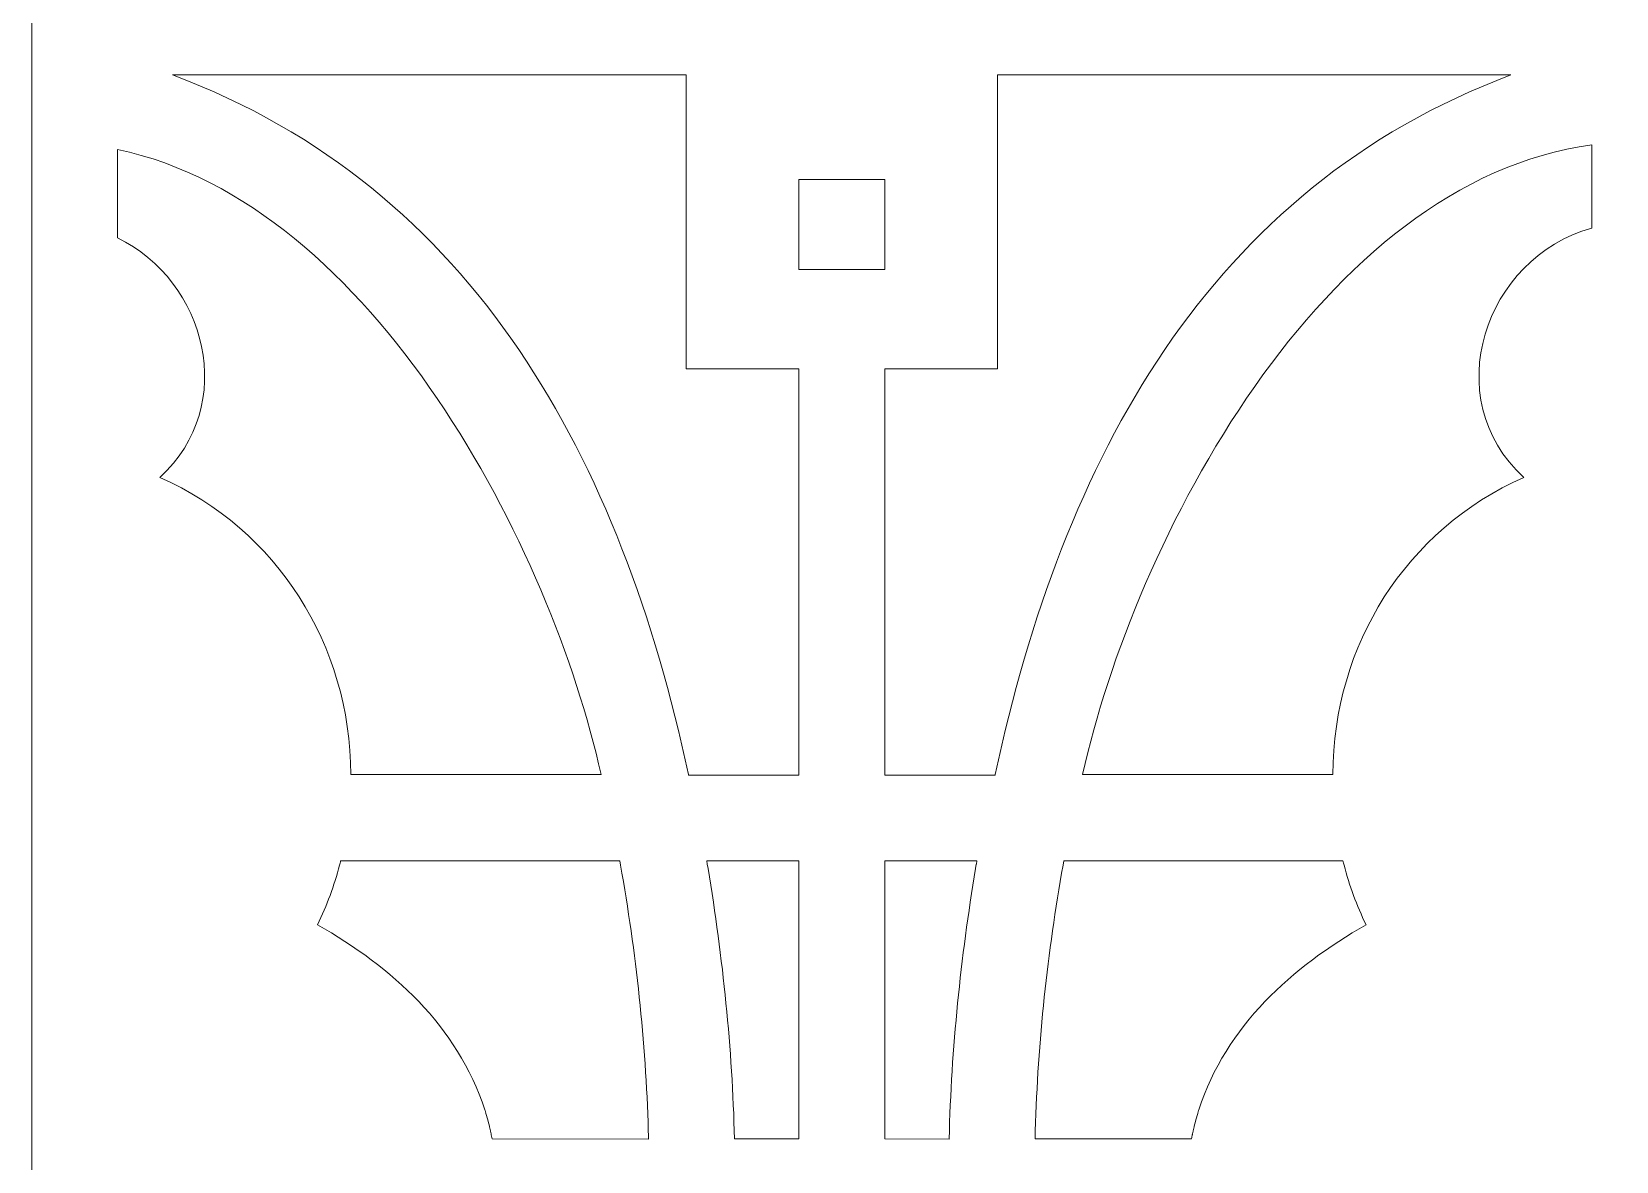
# Model space of a CAD drawing. Header units: centimetres. Extents: x -10 to 9.9, y -5 to 13.4.
# Drawn here: x 0.175 to 3.399, y -2.76 to -0.461 of the extents above; entities that cross this region are included whole.
import ezdxf

# ---------------------------------------------------------------- set-up
doc = ezdxf.new("R2010")
doc.units = ezdxf.units.CM
doc.header["$MEASUREMENT"] = 0
doc.layers.add('layer 1', color=7, linetype='Continuous')

msp = doc.modelspace()

# ---------------------------------------------------------------- linework, layer by layer
at = {"layer": 'layer 1', "color": 242, "lineweight": 9}
for points, knots in [([(0.17453, 13.44236), (0.17453, 13.44236), (0.34885, 13.44236), (0.34885, 13.44236), (0.34885, 13.44236), (0.34885, 13.44236), (9.75098, 13.44236), (9.75098, 13.44236), (9.75098, 13.44236), (9.75098, 13.44236), (9.9253, 13.44236), (9.9253, 13.44236), (9.9253, 13.44236), (9.9253, 13.44236), (9.9253, 13.26803), (9.9253, 13.26803), (9.9253, 13.26803), (9.9253, 13.26803), (9.9253, -4.82596), (9.9253, -4.82596), (9.9253, -4.82596), (9.9253, -4.82596), (9.9253, -5.00029), (9.9253, -5.00029), (9.9253, -5.00029), (9.9253, -5.00029), (9.75098, -5.00029), (9.75098, -5.00029), (9.75098, -5.00029), (9.75098, -5.00029), (0.34885, -5.00029), (0.34885, -5.00029), (0.34885, -5.00029), (0.34885, -5.00029), (0.17453, -5.00029), (0.17453, -5.00029), (0.17453, -5.00029), (0.17453, -5.00029), (0.17453, -4.82596), (0.17453, -4.82596), (0.17453, -4.82596), (0.17453, -4.82596), (0.17453, 13.26803), (0.17453, 13.26803), (0.17453, 13.26803), (0.17453, 13.26803), (0.17453, 13.44236), (0.17453, 13.44236)], [0, 0, 0, 0, 0.0769231, 0.0769231, 0.0769231, 0.0769231, 0.1538462, 0.1538462, 0.1538462, 0.1538462, 0.2307692, 0.2307692, 0.2307692, 0.2307692, 0.3076923, 0.3076923, 0.3076923, 0.3076923, 0.3846154, 0.3846154, 0.3846154, 0.3846154, 0.4615385, 0.4615385, 0.4615385, 0.4615385, 0.5384615, 0.5384615, 0.5384615, 0.5384615, 0.6153846, 0.6153846, 0.6153846, 0.6153846, 0.6923077, 0.6923077, 0.6923077, 0.6923077, 0.7692308, 0.7692308, 0.7692308, 0.7692308, 0.8461538, 0.8461538, 0.8461538, 0.8461538, 1, 1, 1, 1]), ([(0.46128, -0.54903), (0.46128, -0.54903), (1.50615, -0.54903), (1.50615, -0.54903), (1.50615, -0.54903), (1.50615, -0.54903), (1.50615, -1.14529), (1.50615, -1.14529), (1.50615, -1.14529), (1.50615, -1.14529), (1.50618, -1.14529), (1.50618, -1.14529), (1.50618, -1.14529), (1.50618, -1.14529), (1.50618, -1.14689), (1.50618, -1.14689), (1.50618, -1.14689), (1.50618, -1.14689), (1.51542, -1.14689), (1.51542, -1.14689), (1.51542, -1.14689), (1.51542, -1.14689), (1.51591, -1.14689), (1.51591, -1.14689), (1.51591, -1.14689), (1.51591, -1.14689), (1.52513, -1.14688), (1.52513, -1.14688), (1.52513, -1.14688), (1.52513, -1.14688), (1.52563, -1.14688), (1.52563, -1.14688), (1.52563, -1.14688), (1.52563, -1.14688), (1.53485, -1.14689), (1.53485, -1.14689), (1.53485, -1.14689), (1.53485, -1.14689), (1.53538, -1.14689), (1.53538, -1.14689), (1.53538, -1.14689), (1.53538, -1.14689), (1.54461, -1.14689), (1.54461, -1.14689), (1.54461, -1.14689), (1.54461, -1.14689), (1.54515, -1.14689), (1.54515, -1.14689), (1.54515, -1.14689), (1.54515, -1.14689), (1.55434, -1.14689), (1.55434, -1.14689), (1.55434, -1.14689), (1.55434, -1.14689), (1.55487, -1.14689), (1.55487, -1.14689), (1.55487, -1.14689), (1.55487, -1.14689), (1.5641, -1.14689), (1.5641, -1.14689), (1.5641, -1.14689), (1.5641, -1.14689), (1.56465, -1.14689), (1.56465, -1.14689), (1.56465, -1.14689), (1.56465, -1.14689), (1.57387, -1.14689), (1.57387, -1.14689), (1.57387, -1.14689), (1.57387, -1.14689), (1.57438, -1.14689), (1.57438, -1.14689), (1.57438, -1.14689), (1.57438, -1.14689), (1.5836, -1.14689), (1.5836, -1.14689), (1.5836, -1.14689), (1.5836, -1.14689), (1.58417, -1.14689), (1.58417, -1.14689), (1.58417, -1.14689), (1.58417, -1.14689), (1.59338, -1.14689), (1.59338, -1.14689), (1.59338, -1.14689), (1.59338, -1.14689), (1.59389, -1.14689), (1.59389, -1.14689), (1.59389, -1.14689), (1.59389, -1.14689), (1.60308, -1.14689), (1.60308, -1.14689), (1.60308, -1.14689), (1.60308, -1.14689), (1.60365, -1.14689), (1.60365, -1.14689), (1.60365, -1.14689), (1.60365, -1.14689), (1.61286, -1.14689), (1.61286, -1.14689), (1.61286, -1.14689), (1.61286, -1.14689), (1.61336, -1.14689), (1.61336, -1.14689), (1.61336, -1.14689), (1.61336, -1.14689), (1.6226, -1.14689), (1.6226, -1.14689), (1.6226, -1.14689), (1.6226, -1.14689), (1.62317, -1.14689), (1.62317, -1.14689), (1.62317, -1.14689), (1.62317, -1.14689), (1.6324, -1.14689), (1.6324, -1.14689), (1.6324, -1.14689), (1.6324, -1.14689), (1.63288, -1.14689), (1.63288, -1.14689), (1.63288, -1.14689), (1.63288, -1.14689), (1.64211, -1.14689), (1.64211, -1.14689), (1.64211, -1.14689), (1.64211, -1.14689), (1.64266, -1.14683), (1.64266, -1.14683), (1.64266, -1.14683), (1.64266, -1.14683), (1.65188, -1.14689), (1.65188, -1.14689), (1.65188, -1.14689), (1.65188, -1.14689), (1.65238, -1.14689), (1.65238, -1.14689), (1.65238, -1.14689), (1.65238, -1.14689), (1.66161, -1.14689), (1.66161, -1.14689), (1.66161, -1.14689), (1.66161, -1.14689), (1.66216, -1.14689), (1.66216, -1.14689), (1.66216, -1.14689), (1.66216, -1.14689), (1.67139, -1.14689), (1.67139, -1.14689), (1.67139, -1.14689), (1.67139, -1.14689), (1.67189, -1.14694), (1.67189, -1.14694), (1.67189, -1.14694), (1.67189, -1.14694), (1.68111, -1.14689), (1.68111, -1.14689), (1.68111, -1.14689), (1.68111, -1.14689), (1.68161, -1.14689), (1.68161, -1.14689), (1.68161, -1.14689), (1.68161, -1.14689), (1.69083, -1.14689), (1.69083, -1.14689), (1.69083, -1.14689), (1.69083, -1.14689), (1.69135, -1.14689), (1.69135, -1.14689), (1.69135, -1.14689), (1.69135, -1.14689), (1.70057, -1.14689), (1.70057, -1.14689), (1.70057, -1.14689), (1.70057, -1.14689), (1.70113, -1.14689), (1.70113, -1.14689), (1.70113, -1.14689), (1.70113, -1.14689), (1.71035, -1.14689), (1.71035, -1.14689), (1.71035, -1.14689), (1.71035, -1.14689), (1.71083, -1.14689), (1.71083, -1.14689), (1.71083, -1.14689), (1.71083, -1.14689), (1.72007, -1.14689), (1.72007, -1.14689), (1.72007, -1.14689), (1.72007, -1.14689), (1.72061, -1.14689), (1.72061, -1.14689), (1.72061, -1.14689), (1.72061, -1.14689), (1.72989, -1.14689), (1.72989, -1.14689), (1.72989, -1.14689), (1.72989, -1.14689), (1.73037, -1.14688), (1.73037, -1.14688), (1.73037, -1.14688), (1.73037, -1.14688), (1.73537, -1.14689), (1.73537, -1.14689), (1.73537, -1.14689), (1.73537, -1.14689), (1.73537, -1.97408), (1.73537, -1.97408), (1.73537, -1.97408), (1.73537, -1.97408), (1.51115, -1.97408), (1.51115, -1.97408), (1.51115, -1.97408), (1.51115, -1.97408), (1.51114, -1.97408), (1.51114, -1.97408), (1.51114, -1.97408), (1.51114, -1.97408), (1.51097, -1.97355), (1.51097, -1.97355), (1.51097, -1.97355), (1.51097, -1.97355), (1.51097, -1.97356), (1.51097, -1.97356), (1.51097, -1.97356), (1.51097, -1.97356), (1.51089, -1.97303), (1.51089, -1.97303), (1.51089, -1.97303), (1.51089, -1.97303), (1.51088, -1.97303), (1.51088, -1.97303), (1.51088, -1.97303), (1.51088, -1.97303), (1.51073, -1.97251), (1.51073, -1.97251), (1.51073, -1.97251), (1.37356, -1.33423), (1.07749, -0.78002), (0.46128, -0.54903)], [0, 0, 0, 0, 0.0163934, 0.0163934, 0.0163934, 0.0163934, 0.0327869, 0.0327869, 0.0327869, 0.0327869, 0.0491803, 0.0491803, 0.0491803, 0.0491803, 0.0655738, 0.0655738, 0.0655738, 0.0655738, 0.0819672, 0.0819672, 0.0819672, 0.0819672, 0.0983607, 0.0983607, 0.0983607, 0.0983607, 0.1147541, 0.1147541, 0.1147541, 0.1147541, 0.1311475, 0.1311475, 0.1311475, 0.1311475, 0.147541, 0.147541, 0.147541, 0.147541, 0.1639344, 0.1639344, 0.1639344, 0.1639344, 0.1803279, 0.1803279, 0.1803279, 0.1803279, 0.1967213, 0.1967213, 0.1967213, 0.1967213, 0.2131148, 0.2131148, 0.2131148, 0.2131148, 0.2295082, 0.2295082, 0.2295082, 0.2295082, 0.2459016, 0.2459016, 0.2459016, 0.2459016, 0.2622951, 0.2622951, 0.2622951, 0.2622951, 0.2786885, 0.2786885, 0.2786885, 0.2786885, 0.295082, 0.295082, 0.295082, 0.295082, 0.3114754, 0.3114754, 0.3114754, 0.3114754, 0.3278689, 0.3278689, 0.3278689, 0.3278689, 0.3442623, 0.3442623, 0.3442623, 0.3442623, 0.3606557, 0.3606557, 0.3606557, 0.3606557, 0.3770492, 0.3770492, 0.3770492, 0.3770492, 0.3934426, 0.3934426, 0.3934426, 0.3934426, 0.4098361, 0.4098361, 0.4098361, 0.4098361, 0.4262295, 0.4262295, 0.4262295, 0.4262295, 0.442623, 0.442623, 0.442623, 0.442623, 0.4590164, 0.4590164, 0.4590164, 0.4590164, 0.4754098, 0.4754098, 0.4754098, 0.4754098, 0.4918033, 0.4918033, 0.4918033, 0.4918033, 0.5081967, 0.5081967, 0.5081967, 0.5081967, 0.5245902, 0.5245902, 0.5245902, 0.5245902, 0.5409836, 0.5409836, 0.5409836, 0.5409836, 0.557377, 0.557377, 0.557377, 0.557377, 0.5737705, 0.5737705, 0.5737705, 0.5737705, 0.5901639, 0.5901639, 0.5901639, 0.5901639, 0.6065574, 0.6065574, 0.6065574, 0.6065574, 0.6229508, 0.6229508, 0.6229508, 0.6229508, 0.6393443, 0.6393443, 0.6393443, 0.6393443, 0.6557377, 0.6557377, 0.6557377, 0.6557377, 0.6721311, 0.6721311, 0.6721311, 0.6721311, 0.6885246, 0.6885246, 0.6885246, 0.6885246, 0.704918, 0.704918, 0.704918, 0.704918, 0.7213115, 0.7213115, 0.7213115, 0.7213115, 0.7377049, 0.7377049, 0.7377049, 0.7377049, 0.7540984, 0.7540984, 0.7540984, 0.7540984, 0.7704918, 0.7704918, 0.7704918, 0.7704918, 0.7868852, 0.7868852, 0.7868852, 0.7868852, 0.8032787, 0.8032787, 0.8032787, 0.8032787, 0.8196721, 0.8196721, 0.8196721, 0.8196721, 0.8360656, 0.8360656, 0.8360656, 0.8360656, 0.852459, 0.852459, 0.852459, 0.852459, 0.8688525, 0.8688525, 0.8688525, 0.8688525, 0.8852459, 0.8852459, 0.8852459, 0.8852459, 0.9016393, 0.9016393, 0.9016393, 0.9016393, 0.9180328, 0.9180328, 0.9180328, 0.9180328, 0.9344262, 0.9344262, 0.9344262, 0.9344262, 0.9508197, 0.9508197, 0.9508197, 0.9508197, 0.9672131, 0.9672131, 0.9672131, 0.9672131, 1, 1, 1, 1]), ([(1.91019, -1.14689), (1.91019, -1.14689), (1.91509, -1.14689), (1.91509, -1.14689), (1.91509, -1.14689), (1.91509, -1.14689), (1.91566, -1.14689), (1.91566, -1.14689), (1.91566, -1.14689), (1.91566, -1.14689), (1.92487, -1.14693), (1.92487, -1.14693), (1.92487, -1.14693), (1.92487, -1.14693), (1.92539, -1.14693), (1.92539, -1.14693), (1.92539, -1.14693), (1.92539, -1.14693), (1.93459, -1.14689), (1.93459, -1.14689), (1.93459, -1.14689), (1.93459, -1.14689), (1.93516, -1.14689), (1.93516, -1.14689), (1.93516, -1.14689), (1.93516, -1.14689), (1.94439, -1.14689), (1.94439, -1.14689), (1.94439, -1.14689), (1.94439, -1.14689), (1.94489, -1.14689), (1.94489, -1.14689), (1.94489, -1.14689), (1.94489, -1.14689), (1.95411, -1.14689), (1.95411, -1.14689), (1.95411, -1.14689), (1.95411, -1.14689), (1.95467, -1.14689), (1.95467, -1.14689), (1.95467, -1.14689), (1.95467, -1.14689), (1.96389, -1.14689), (1.96389, -1.14689), (1.96389, -1.14689), (1.96389, -1.14689), (1.96439, -1.14689), (1.96439, -1.14689), (1.96439, -1.14689), (1.96439, -1.14689), (1.97362, -1.14689), (1.97362, -1.14689), (1.97362, -1.14689), (1.97362, -1.14689), (1.97417, -1.14689), (1.97417, -1.14689), (1.97417, -1.14689), (1.97417, -1.14689), (1.98339, -1.14689), (1.98339, -1.14689), (1.98339, -1.14689), (1.98339, -1.14689), (1.98389, -1.14689), (1.98389, -1.14689), (1.98389, -1.14689), (1.98389, -1.14689), (1.99312, -1.14689), (1.99312, -1.14689), (1.99312, -1.14689), (1.99312, -1.14689), (1.99362, -1.14693), (1.99362, -1.14693), (1.99362, -1.14693), (1.99362, -1.14693), (2.00285, -1.14689), (2.00285, -1.14689), (2.00285, -1.14689), (2.00285, -1.14689), (2.00336, -1.14689), (2.00336, -1.14689), (2.00336, -1.14689), (2.00336, -1.14689), (2.01258, -1.14689), (2.01258, -1.14689), (2.01258, -1.14689), (2.01258, -1.14689), (2.01314, -1.14689), (2.01314, -1.14689), (2.01314, -1.14689), (2.01314, -1.14689), (2.02236, -1.14689), (2.02236, -1.14689), (2.02236, -1.14689), (2.02236, -1.14689), (2.02287, -1.14689), (2.02287, -1.14689), (2.02287, -1.14689), (2.02287, -1.14689), (2.03208, -1.14689), (2.03208, -1.14689), (2.03208, -1.14689), (2.03208, -1.14689), (2.03264, -1.14689), (2.03264, -1.14689), (2.03264, -1.14689), (2.03264, -1.14689), (2.04188, -1.14689), (2.04188, -1.14689), (2.04188, -1.14689), (2.04188, -1.14689), (2.04238, -1.14689), (2.04238, -1.14689), (2.04238, -1.14689), (2.04238, -1.14689), (2.0516, -1.14689), (2.0516, -1.14689), (2.0516, -1.14689), (2.0516, -1.14689), (2.05215, -1.14689), (2.05215, -1.14689), (2.05215, -1.14689), (2.05215, -1.14689), (2.06138, -1.14685), (2.06138, -1.14685), (2.06138, -1.14685), (2.06138, -1.14685), (2.06188, -1.14689), (2.06188, -1.14689), (2.06188, -1.14689), (2.06188, -1.14689), (2.0711, -1.14689), (2.0711, -1.14689), (2.0711, -1.14689), (2.0711, -1.14689), (2.07166, -1.14689), (2.07166, -1.14689), (2.07166, -1.14689), (2.07166, -1.14689), (2.08086, -1.14689), (2.08086, -1.14689), (2.08086, -1.14689), (2.08086, -1.14689), (2.08138, -1.14689), (2.08138, -1.14689), (2.08138, -1.14689), (2.08138, -1.14689), (2.09061, -1.14696), (2.09061, -1.14696), (2.09061, -1.14696), (2.09061, -1.14696), (2.09116, -1.14689), (2.09116, -1.14689), (2.09116, -1.14689), (2.09116, -1.14689), (2.10038, -1.14689), (2.10038, -1.14689), (2.10038, -1.14689), (2.10038, -1.14689), (2.10088, -1.14693), (2.10088, -1.14693), (2.10088, -1.14693), (2.10088, -1.14693), (2.11011, -1.14689), (2.11011, -1.14689), (2.11011, -1.14689), (2.11011, -1.14689), (2.11068, -1.14689), (2.11068, -1.14689), (2.11068, -1.14689), (2.11068, -1.14689), (2.11988, -1.14689), (2.11988, -1.14689), (2.11988, -1.14689), (2.11988, -1.14689), (2.1204, -1.14689), (2.1204, -1.14689), (2.1204, -1.14689), (2.1204, -1.14689), (2.12961, -1.14689), (2.12961, -1.14689), (2.12961, -1.14689), (2.12961, -1.14689), (2.13018, -1.14689), (2.13018, -1.14689), (2.13018, -1.14689), (2.13018, -1.14689), (2.1394, -1.14689), (2.1394, -1.14689), (2.1394, -1.14689), (2.1394, -1.14689), (2.1394, -1.14529), (2.1394, -1.14529), (2.1394, -1.14529), (2.1394, -1.14529), (2.1394, -0.54903), (2.1394, -0.54903), (2.1394, -0.54903), (2.1394, -0.54903), (3.18427, -0.54903), (3.18427, -0.54903), (3.18427, -0.54903), (2.56804, -0.78002), (2.272, -1.33423), (2.13481, -1.97251), (2.13481, -1.97251), (2.13481, -1.97251), (2.13468, -1.97303), (2.13468, -1.97303), (2.13468, -1.97303), (2.13468, -1.97303), (2.13467, -1.97303), (2.13467, -1.97303), (2.13467, -1.97303), (2.13467, -1.97303), (2.13456, -1.97355), (2.13456, -1.97355), (2.13456, -1.97355), (2.13456, -1.97355), (2.13455, -1.97355), (2.13455, -1.97355), (2.13455, -1.97355), (2.13455, -1.97355), (2.13442, -1.97408), (2.13442, -1.97408), (2.13442, -1.97408), (2.13442, -1.97408), (2.1344, -1.97408), (2.1344, -1.97408), (2.1344, -1.97408), (2.1344, -1.97408), (1.91019, -1.97408), (1.91019, -1.97408), (1.91019, -1.97408), (1.91019, -1.97408), (1.91019, -1.14689), (1.91019, -1.14689)], [0, 0, 0, 0, 0.0166667, 0.0166667, 0.0166667, 0.0166667, 0.0333333, 0.0333333, 0.0333333, 0.0333333, 0.05, 0.05, 0.05, 0.05, 0.0666667, 0.0666667, 0.0666667, 0.0666667, 0.0833333, 0.0833333, 0.0833333, 0.0833333, 0.1, 0.1, 0.1, 0.1, 0.1166667, 0.1166667, 0.1166667, 0.1166667, 0.1333333, 0.1333333, 0.1333333, 0.1333333, 0.15, 0.15, 0.15, 0.15, 0.1666667, 0.1666667, 0.1666667, 0.1666667, 0.1833333, 0.1833333, 0.1833333, 0.1833333, 0.2, 0.2, 0.2, 0.2, 0.2166667, 0.2166667, 0.2166667, 0.2166667, 0.2333333, 0.2333333, 0.2333333, 0.2333333, 0.25, 0.25, 0.25, 0.25, 0.2666667, 0.2666667, 0.2666667, 0.2666667, 0.2833333, 0.2833333, 0.2833333, 0.2833333, 0.3, 0.3, 0.3, 0.3, 0.3166667, 0.3166667, 0.3166667, 0.3166667, 0.3333333, 0.3333333, 0.3333333, 0.3333333, 0.35, 0.35, 0.35, 0.35, 0.3666667, 0.3666667, 0.3666667, 0.3666667, 0.3833333, 0.3833333, 0.3833333, 0.3833333, 0.4, 0.4, 0.4, 0.4, 0.4166667, 0.4166667, 0.4166667, 0.4166667, 0.4333333, 0.4333333, 0.4333333, 0.4333333, 0.45, 0.45, 0.45, 0.45, 0.4666667, 0.4666667, 0.4666667, 0.4666667, 0.4833333, 0.4833333, 0.4833333, 0.4833333, 0.5, 0.5, 0.5, 0.5, 0.5166667, 0.5166667, 0.5166667, 0.5166667, 0.5333333, 0.5333333, 0.5333333, 0.5333333, 0.55, 0.55, 0.55, 0.55, 0.5666667, 0.5666667, 0.5666667, 0.5666667, 0.5833333, 0.5833333, 0.5833333, 0.5833333, 0.6, 0.6, 0.6, 0.6, 0.6166667, 0.6166667, 0.6166667, 0.6166667, 0.6333333, 0.6333333, 0.6333333, 0.6333333, 0.65, 0.65, 0.65, 0.65, 0.6666667, 0.6666667, 0.6666667, 0.6666667, 0.6833333, 0.6833333, 0.6833333, 0.6833333, 0.7, 0.7, 0.7, 0.7, 0.7166667, 0.7166667, 0.7166667, 0.7166667, 0.7333333, 0.7333333, 0.7333333, 0.7333333, 0.75, 0.75, 0.75, 0.75, 0.7666667, 0.7666667, 0.7666667, 0.7666667, 0.7833333, 0.7833333, 0.7833333, 0.7833333, 0.8, 0.8, 0.8, 0.8, 0.8166667, 0.8166667, 0.8166667, 0.8166667, 0.8333333, 0.8333333, 0.8333333, 0.8333333, 0.85, 0.85, 0.85, 0.85, 0.8666667, 0.8666667, 0.8666667, 0.8666667, 0.8833333, 0.8833333, 0.8833333, 0.8833333, 0.9, 0.9, 0.9, 0.9, 0.9166667, 0.9166667, 0.9166667, 0.9166667, 0.9333333, 0.9333333, 0.9333333, 0.9333333, 0.95, 0.95, 0.95, 0.95, 0.9666667, 0.9666667, 0.9666667, 0.9666667, 1, 1, 1, 1]), ([(0.34885, -0.70062), (0.34885, -0.70062), (0.34885, -0.8804), (0.34885, -0.8804), (0.34885, -0.8804), (0.52975, -0.96808), (0.59602, -1.2209), (0.43539, -1.36805), (0.43539, -1.36805), (0.43539, -1.36805), (0.43542, -1.36806), (0.43542, -1.36806), (0.43542, -1.36806), (0.6754, -1.47458), (0.82217, -1.70854), (0.82392, -1.97251), (0.82392, -1.97251), (0.82392, -1.97251), (1.33287, -1.97251), (1.33287, -1.97251), (1.33287, -1.97251), (1.23215, -1.51659), (0.8725, -0.81192), (0.34885, -0.70062)], [0, 0, 0, 0, 0.1428571, 0.1428571, 0.1428571, 0.1428571, 0.2857143, 0.2857143, 0.2857143, 0.2857143, 0.4285714, 0.4285714, 0.4285714, 0.4285714, 0.5714286, 0.5714286, 0.5714286, 0.5714286, 0.7142857, 0.7142857, 0.7142857, 0.7142857, 1, 1, 1, 1]), ([(2.31269, -1.97251), (2.41671, -1.50158), (2.79702, -0.76527), (3.34893, -0.69159), (3.34893, -0.69159), (3.34893, -0.69159), (3.34891, -0.86073), (3.34891, -0.86073), (3.34891, -0.86073), (3.12975, -0.92109), (3.0349, -1.20751), (3.21015, -1.36804), (3.21015, -1.36804), (3.21015, -1.36804), (3.21011, -1.36806), (3.21011, -1.36806), (3.21011, -1.36806), (2.97017, -1.47458), (2.82338, -1.70858), (2.82162, -1.97251), (2.82162, -1.97251), (2.82162, -1.97251), (2.31269, -1.97251), (2.31269, -1.97251)], [0, 0, 0, 0, 0.1428571, 0.1428571, 0.1428571, 0.1428571, 0.2857143, 0.2857143, 0.2857143, 0.2857143, 0.4285714, 0.4285714, 0.4285714, 0.4285714, 0.5714286, 0.5714286, 0.5714286, 0.5714286, 0.7142857, 0.7142857, 0.7142857, 0.7142857, 1, 1, 1, 1]), ([(1.91007, -0.76201), (1.91007, -0.76201), (1.91007, -0.94471), (1.91007, -0.94471), (1.91007, -0.94471), (1.91007, -0.94471), (1.73547, -0.94471), (1.73547, -0.94471), (1.73547, -0.94471), (1.73547, -0.94471), (1.73547, -0.76202), (1.73547, -0.76202), (1.73547, -0.76202), (1.73547, -0.76202), (1.91007, -0.76201), (1.91007, -0.76201)], [0, 0, 0, 0, 0.2, 0.2, 0.2, 0.2, 0.4, 0.4, 0.4, 0.4, 0.6, 0.6, 0.6, 0.6, 1, 1, 1, 1]), ([(0.75623, -2.27818), (0.90687, -2.3646), (1.04105, -2.48378), (1.09626, -2.65456), (1.09626, -2.65456), (1.09626, -2.65456), (1.09627, -2.65456), (1.09627, -2.65456), (1.09627, -2.65456), (1.09627, -2.65456), (1.0969, -2.65651), (1.0969, -2.65651), (1.0969, -2.65651), (1.0969, -2.65651), (1.09692, -2.65651), (1.09692, -2.65651), (1.09692, -2.65651), (1.09692, -2.65651), (1.09837, -2.66136), (1.09837, -2.66136), (1.09837, -2.66136), (1.09837, -2.66136), (1.09839, -2.66136), (1.09839, -2.66136), (1.09839, -2.66136), (1.09839, -2.66136), (1.09866, -2.66229), (1.09866, -2.66229), (1.09866, -2.66229), (1.09866, -2.66229), (1.09868, -2.66229), (1.09868, -2.66229), (1.09868, -2.66229), (1.09868, -2.66229), (1.0987, -2.66238), (1.0987, -2.66238), (1.0987, -2.66238), (1.0987, -2.66238), (1.09873, -2.66238), (1.09873, -2.66238), (1.09873, -2.66238), (1.09873, -2.66238), (1.10038, -2.66818), (1.10038, -2.66818), (1.10038, -2.66818), (1.10038, -2.66818), (1.1004, -2.66818), (1.1004, -2.66818), (1.1004, -2.66818), (1.1004, -2.66818), (1.10063, -2.66902), (1.10063, -2.66902), (1.10063, -2.66902), (1.10063, -2.66902), (1.10064, -2.66902), (1.10064, -2.66902), (1.10064, -2.66902), (1.10064, -2.66902), (1.10243, -2.67546), (1.10243, -2.67546), (1.10243, -2.67546), (1.10243, -2.67546), (1.10244, -2.67546), (1.10244, -2.67546), (1.10244, -2.67546), (1.10244, -2.67546), (1.10262, -2.67621), (1.10262, -2.67621), (1.10262, -2.67621), (1.10262, -2.67621), (1.10263, -2.67621), (1.10263, -2.67621), (1.10263, -2.67621), (1.10263, -2.67621), (1.10454, -2.68349), (1.10454, -2.68349), (1.10454, -2.68349), (1.10454, -2.68349), (1.10456, -2.68349), (1.10456, -2.68349), (1.10456, -2.68349), (1.10456, -2.68349), (1.10458, -2.68364), (1.10458, -2.68364), (1.10458, -2.68364), (1.10458, -2.68364), (1.1046, -2.68365), (1.1046, -2.68365), (1.1046, -2.68365), (1.1046, -2.68365), (1.10576, -2.68839), (1.10576, -2.68839), (1.10576, -2.68839), (1.10576, -2.68839), (1.10577, -2.68839), (1.10577, -2.68839), (1.10577, -2.68839), (1.10577, -2.68839), (1.10596, -2.6893), (1.10596, -2.6893), (1.10596, -2.6893), (1.10596, -2.6893), (1.10598, -2.6893), (1.10598, -2.6893), (1.10598, -2.6893), (1.10598, -2.6893), (1.10788, -2.69756), (1.10788, -2.69756), (1.10788, -2.69756), (1.10788, -2.69756), (1.1079, -2.69756), (1.1079, -2.69756), (1.1079, -2.69756), (1.1079, -2.69756), (1.10808, -2.69844), (1.10808, -2.69844), (1.10808, -2.69844), (1.10808, -2.69844), (1.1081, -2.69844), (1.1081, -2.69844), (1.1081, -2.69844), (1.1081, -2.69844), (1.1093, -2.70391), (1.1093, -2.70391), (1.1093, -2.70391), (1.1093, -2.70391), (1.1093, -2.70391), (1.1093, -2.70391), (1.1093, -2.70391), (1.1093, -2.70391), (1.10941, -2.70479), (1.10941, -2.70479), (1.10941, -2.70479), (1.10941, -2.70479), (1.10943, -2.70479), (1.10943, -2.70479), (1.10943, -2.70479), (1.10943, -2.70479), (1.10964, -2.70585), (1.10964, -2.70585), (1.10964, -2.70585), (1.10964, -2.70585), (1.10966, -2.70585), (1.10966, -2.70585), (1.10966, -2.70585), (1.10966, -2.70585), (1.11068, -2.71123), (1.11068, -2.71123), (1.11068, -2.71123), (1.11068, -2.71123), (1.11074, -2.71121), (1.11074, -2.71121), (1.11074, -2.71121), (1.11074, -2.71121), (1.11129, -2.71421), (1.11129, -2.71421), (1.11129, -2.71421), (1.11129, -2.71421), (1.11129, -2.71421), (1.11129, -2.71421), (1.11129, -2.71421), (1.11129, -2.71421), (1.11133, -2.71421), (1.11133, -2.71421), (1.11133, -2.71421), (1.11133, -2.71421), (1.42956, -2.71423), (1.42956, -2.71423), (1.42956, -2.71423), (1.42956, -2.71423), (1.42936, -2.7066), (1.42936, -2.7066), (1.42936, -2.7066), (1.42936, -2.7066), (1.42935, -2.7066), (1.42935, -2.7066), (1.42935, -2.7066), (1.42935, -2.7066), (1.42934, -2.7066), (1.42934, -2.7066), (1.42934, -2.7066), (1.42934, -2.7066), (1.42934, -2.70657), (1.42934, -2.70657), (1.42934, -2.70657), (1.42934, -2.70657), (1.42913, -2.69736), (1.42913, -2.69736), (1.42913, -2.69736), (1.42913, -2.69736), (1.42911, -2.69736), (1.42911, -2.69736), (1.42911, -2.69736), (1.42911, -2.69736), (1.42909, -2.69736), (1.42909, -2.69736), (1.42909, -2.69736), (1.42909, -2.69736), (1.42909, -2.69733), (1.42909, -2.69733), (1.42909, -2.69733), (1.424, -2.51577), (1.40419, -2.3346), (1.3726, -2.15688), (1.3726, -2.15688), (1.3726, -2.15688), (1.37259, -2.15688), (1.37259, -2.15688), (1.37259, -2.15688), (1.37259, -2.15688), (1.37258, -2.15688), (1.37258, -2.15688), (1.37258, -2.15688), (1.37258, -2.15688), (1.37256, -2.15688), (1.37256, -2.15688), (1.37256, -2.15688), (1.37256, -2.15688), (1.37109, -2.1484), (1.37109, -2.1484), (1.37109, -2.1484), (1.37109, -2.1484), (1.37107, -2.14838), (1.37107, -2.14838), (1.37107, -2.14838), (1.37107, -2.14838), (1.37102, -2.1484), (1.37102, -2.1484), (1.37102, -2.1484), (1.37102, -2.1484), (1.371, -2.1484), (1.371, -2.1484), (1.371, -2.1484), (1.371, -2.1484), (0.80314, -2.14838), (0.80314, -2.14838), (0.80314, -2.14838), (0.80314, -2.14838), (0.80312, -2.1484), (0.80312, -2.1484), (0.80312, -2.1484), (0.80312, -2.1484), (0.80257, -2.15052), (0.80257, -2.15052), (0.80257, -2.15052), (0.80257, -2.15052), (0.80255, -2.15055), (0.80255, -2.15055), (0.80255, -2.15055), (0.80255, -2.15055), (0.80205, -2.15267), (0.80205, -2.15267), (0.80205, -2.15267), (0.80205, -2.15267), (0.80204, -2.15267), (0.80204, -2.15267), (0.80204, -2.15267), (0.80204, -2.15267), (0.80147, -2.15481), (0.80147, -2.15481), (0.80147, -2.15481), (0.80147, -2.15481), (0.80145, -2.15481), (0.80145, -2.15481), (0.80145, -2.15481), (0.80145, -2.15481), (0.80095, -2.15692), (0.80095, -2.15692), (0.80095, -2.15692), (0.80095, -2.15692), (0.80093, -2.15692), (0.80093, -2.15692), (0.80093, -2.15692), (0.79014, -2.19846), (0.77486, -2.23933), (0.75623, -2.27818)], [0, 0, 0, 0, 0.0142857, 0.0142857, 0.0142857, 0.0142857, 0.0285714, 0.0285714, 0.0285714, 0.0285714, 0.0428571, 0.0428571, 0.0428571, 0.0428571, 0.0571429, 0.0571429, 0.0571429, 0.0571429, 0.0714286, 0.0714286, 0.0714286, 0.0714286, 0.0857143, 0.0857143, 0.0857143, 0.0857143, 0.1, 0.1, 0.1, 0.1, 0.1142857, 0.1142857, 0.1142857, 0.1142857, 0.1285714, 0.1285714, 0.1285714, 0.1285714, 0.1428571, 0.1428571, 0.1428571, 0.1428571, 0.1571429, 0.1571429, 0.1571429, 0.1571429, 0.1714286, 0.1714286, 0.1714286, 0.1714286, 0.1857143, 0.1857143, 0.1857143, 0.1857143, 0.2, 0.2, 0.2, 0.2, 0.2142857, 0.2142857, 0.2142857, 0.2142857, 0.2285714, 0.2285714, 0.2285714, 0.2285714, 0.2428571, 0.2428571, 0.2428571, 0.2428571, 0.2571429, 0.2571429, 0.2571429, 0.2571429, 0.2714286, 0.2714286, 0.2714286, 0.2714286, 0.2857143, 0.2857143, 0.2857143, 0.2857143, 0.3, 0.3, 0.3, 0.3, 0.3142857, 0.3142857, 0.3142857, 0.3142857, 0.3285714, 0.3285714, 0.3285714, 0.3285714, 0.3428571, 0.3428571, 0.3428571, 0.3428571, 0.3571429, 0.3571429, 0.3571429, 0.3571429, 0.3714286, 0.3714286, 0.3714286, 0.3714286, 0.3857143, 0.3857143, 0.3857143, 0.3857143, 0.4, 0.4, 0.4, 0.4, 0.4142857, 0.4142857, 0.4142857, 0.4142857, 0.4285714, 0.4285714, 0.4285714, 0.4285714, 0.4428571, 0.4428571, 0.4428571, 0.4428571, 0.4571429, 0.4571429, 0.4571429, 0.4571429, 0.4714286, 0.4714286, 0.4714286, 0.4714286, 0.4857143, 0.4857143, 0.4857143, 0.4857143, 0.5, 0.5, 0.5, 0.5, 0.5142857, 0.5142857, 0.5142857, 0.5142857, 0.5285714, 0.5285714, 0.5285714, 0.5285714, 0.5428571, 0.5428571, 0.5428571, 0.5428571, 0.5571429, 0.5571429, 0.5571429, 0.5571429, 0.5714286, 0.5714286, 0.5714286, 0.5714286, 0.5857143, 0.5857143, 0.5857143, 0.5857143, 0.6, 0.6, 0.6, 0.6, 0.6142857, 0.6142857, 0.6142857, 0.6142857, 0.6285714, 0.6285714, 0.6285714, 0.6285714, 0.6428571, 0.6428571, 0.6428571, 0.6428571, 0.6571429, 0.6571429, 0.6571429, 0.6571429, 0.6714286, 0.6714286, 0.6714286, 0.6714286, 0.6857143, 0.6857143, 0.6857143, 0.6857143, 0.7, 0.7, 0.7, 0.7, 0.7142857, 0.7142857, 0.7142857, 0.7142857, 0.7285714, 0.7285714, 0.7285714, 0.7285714, 0.7428571, 0.7428571, 0.7428571, 0.7428571, 0.7571429, 0.7571429, 0.7571429, 0.7571429, 0.7714286, 0.7714286, 0.7714286, 0.7714286, 0.7857143, 0.7857143, 0.7857143, 0.7857143, 0.8, 0.8, 0.8, 0.8, 0.8142857, 0.8142857, 0.8142857, 0.8142857, 0.8285714, 0.8285714, 0.8285714, 0.8285714, 0.8428571, 0.8428571, 0.8428571, 0.8428571, 0.8571429, 0.8571429, 0.8571429, 0.8571429, 0.8714286, 0.8714286, 0.8714286, 0.8714286, 0.8857143, 0.8857143, 0.8857143, 0.8857143, 0.9, 0.9, 0.9, 0.9, 0.9142857, 0.9142857, 0.9142857, 0.9142857, 0.9285714, 0.9285714, 0.9285714, 0.9285714, 0.9428571, 0.9428571, 0.9428571, 0.9428571, 0.9571429, 0.9571429, 0.9571429, 0.9571429, 0.9714286, 0.9714286, 0.9714286, 0.9714286, 1, 1, 1, 1]), ([(1.60443, -2.71421), (1.60443, -2.71421), (1.60445, -2.71421), (1.60445, -2.71421), (1.60445, -2.71421), (1.60445, -2.71421), (1.73537, -2.71421), (1.73537, -2.71421), (1.73537, -2.71421), (1.73537, -2.71421), (1.73537, -2.69856), (1.73537, -2.69856), (1.73537, -2.69856), (1.73537, -2.69856), (1.73537, -2.67268), (1.73537, -2.67268), (1.73537, -2.67268), (1.73537, -2.67268), (1.73537, -2.64679), (1.73537, -2.64679), (1.73537, -2.64679), (1.73537, -2.64679), (1.73537, -2.62092), (1.73537, -2.62092), (1.73537, -2.62092), (1.73537, -2.62092), (1.73537, -2.59502), (1.73537, -2.59502), (1.73537, -2.59502), (1.73537, -2.59502), (1.73537, -2.56914), (1.73537, -2.56914), (1.73537, -2.56914), (1.73537, -2.56914), (1.73534, -2.54324), (1.73534, -2.54324), (1.73534, -2.54324), (1.73534, -2.54324), (1.73537, -2.51736), (1.73537, -2.51736), (1.73537, -2.51736), (1.73537, -2.51736), (1.73537, -2.49146), (1.73537, -2.49146), (1.73537, -2.49146), (1.73537, -2.49146), (1.73537, -2.46559), (1.73537, -2.46559), (1.73537, -2.46559), (1.73537, -2.46559), (1.73537, -2.4397), (1.73537, -2.4397), (1.73537, -2.4397), (1.73537, -2.4397), (1.73537, -2.41379), (1.73537, -2.41379), (1.73537, -2.41379), (1.73537, -2.41379), (1.73537, -2.38792), (1.73537, -2.38792), (1.73537, -2.38792), (1.73537, -2.38792), (1.73537, -2.36203), (1.73537, -2.36203), (1.73537, -2.36203), (1.73537, -2.36203), (1.73537, -2.33615), (1.73537, -2.33615), (1.73537, -2.33615), (1.73537, -2.33615), (1.73537, -2.31026), (1.73537, -2.31026), (1.73537, -2.31026), (1.73537, -2.31026), (1.73538, -2.28437), (1.73538, -2.28437), (1.73538, -2.28437), (1.73538, -2.28437), (1.73537, -2.2585), (1.73537, -2.2585), (1.73537, -2.2585), (1.73537, -2.2585), (1.73537, -2.23259), (1.73537, -2.23259), (1.73537, -2.23259), (1.73537, -2.23259), (1.73537, -2.20672), (1.73537, -2.20672), (1.73537, -2.20672), (1.73537, -2.20672), (1.73538, -2.18082), (1.73538, -2.18082), (1.73538, -2.18082), (1.73538, -2.18082), (1.73537, -2.15494), (1.73537, -2.15494), (1.73537, -2.15494), (1.73537, -2.15494), (1.73536, -2.1484), (1.73536, -2.1484), (1.73536, -2.1484), (1.73536, -2.1484), (1.54788, -2.1484), (1.54788, -2.1484), (1.54788, -2.1484), (1.54788, -2.1484), (1.54904, -2.15531), (1.54904, -2.15531), (1.54904, -2.15531), (1.54904, -2.15531), (1.54904, -2.15531), (1.54904, -2.15531), (1.54904, -2.15531), (1.54904, -2.15531), (1.54906, -2.15531), (1.54906, -2.15531), (1.54906, -2.15531), (1.54906, -2.15531), (1.5491, -2.15528), (1.5491, -2.15528), (1.5491, -2.15528), (1.5491, -2.15528), (1.55057, -2.16379), (1.55057, -2.16379), (1.55057, -2.16379), (1.55057, -2.16379), (1.55058, -2.16379), (1.55058, -2.16379), (1.55058, -2.16379), (1.55058, -2.16379), (1.55059, -2.16379), (1.55059, -2.16379), (1.55059, -2.16379), (1.55059, -2.16379), (1.55061, -2.16379), (1.55061, -2.16379), (1.55061, -2.16379), (1.58078, -2.34565), (1.59989, -2.53003), (1.60443, -2.71421)], [0, 0, 0, 0, 0.0277778, 0.0277778, 0.0277778, 0.0277778, 0.0555556, 0.0555556, 0.0555556, 0.0555556, 0.0833333, 0.0833333, 0.0833333, 0.0833333, 0.1111111, 0.1111111, 0.1111111, 0.1111111, 0.1388889, 0.1388889, 0.1388889, 0.1388889, 0.1666667, 0.1666667, 0.1666667, 0.1666667, 0.1944444, 0.1944444, 0.1944444, 0.1944444, 0.2222222, 0.2222222, 0.2222222, 0.2222222, 0.25, 0.25, 0.25, 0.25, 0.2777778, 0.2777778, 0.2777778, 0.2777778, 0.3055556, 0.3055556, 0.3055556, 0.3055556, 0.3333333, 0.3333333, 0.3333333, 0.3333333, 0.3611111, 0.3611111, 0.3611111, 0.3611111, 0.3888889, 0.3888889, 0.3888889, 0.3888889, 0.4166667, 0.4166667, 0.4166667, 0.4166667, 0.4444444, 0.4444444, 0.4444444, 0.4444444, 0.4722222, 0.4722222, 0.4722222, 0.4722222, 0.5, 0.5, 0.5, 0.5, 0.5277778, 0.5277778, 0.5277778, 0.5277778, 0.5555556, 0.5555556, 0.5555556, 0.5555556, 0.5833333, 0.5833333, 0.5833333, 0.5833333, 0.6111111, 0.6111111, 0.6111111, 0.6111111, 0.6388889, 0.6388889, 0.6388889, 0.6388889, 0.6666667, 0.6666667, 0.6666667, 0.6666667, 0.6944444, 0.6944444, 0.6944444, 0.6944444, 0.7222222, 0.7222222, 0.7222222, 0.7222222, 0.75, 0.75, 0.75, 0.75, 0.7777778, 0.7777778, 0.7777778, 0.7777778, 0.8055556, 0.8055556, 0.8055556, 0.8055556, 0.8333333, 0.8333333, 0.8333333, 0.8333333, 0.8611111, 0.8611111, 0.8611111, 0.8611111, 0.8888889, 0.8888889, 0.8888889, 0.8888889, 0.9166667, 0.9166667, 0.9166667, 0.9166667, 0.9444444, 0.9444444, 0.9444444, 0.9444444, 1, 1, 1, 1]), ([(1.91019, -2.71421), (1.91019, -2.71421), (1.91019, -2.69856), (1.91019, -2.69856), (1.91019, -2.69856), (1.91019, -2.69856), (1.91019, -2.67268), (1.91019, -2.67268), (1.91019, -2.67268), (1.91019, -2.67268), (1.91019, -2.64679), (1.91019, -2.64679), (1.91019, -2.64679), (1.91019, -2.64679), (1.91016, -2.62092), (1.91016, -2.62092), (1.91016, -2.62092), (1.91016, -2.62092), (1.91019, -2.59502), (1.91019, -2.59502), (1.91019, -2.59502), (1.91019, -2.59502), (1.91019, -2.56912), (1.91019, -2.56912), (1.91019, -2.56912), (1.91019, -2.56912), (1.91014, -2.54324), (1.91014, -2.54324), (1.91014, -2.54324), (1.91014, -2.54324), (1.91019, -2.51736), (1.91019, -2.51736), (1.91019, -2.51736), (1.91019, -2.51736), (1.91021, -2.49146), (1.91021, -2.49146), (1.91021, -2.49146), (1.91021, -2.49146), (1.91019, -2.46559), (1.91019, -2.46559), (1.91019, -2.46559), (1.91019, -2.46559), (1.91019, -2.4397), (1.91019, -2.4397), (1.91019, -2.4397), (1.91019, -2.4397), (1.91019, -2.41381), (1.91019, -2.41381), (1.91019, -2.41381), (1.91019, -2.41381), (1.91019, -2.38792), (1.91019, -2.38792), (1.91019, -2.38792), (1.91019, -2.38792), (1.91019, -2.36203), (1.91019, -2.36203), (1.91019, -2.36203), (1.91019, -2.36203), (1.91019, -2.33615), (1.91019, -2.33615), (1.91019, -2.33615), (1.91019, -2.33615), (1.91019, -2.31026), (1.91019, -2.31026), (1.91019, -2.31026), (1.91019, -2.31026), (1.91021, -2.28437), (1.91021, -2.28437), (1.91021, -2.28437), (1.91021, -2.28437), (1.91019, -2.2585), (1.91019, -2.2585), (1.91019, -2.2585), (1.91019, -2.2585), (1.91019, -2.23259), (1.91019, -2.23259), (1.91019, -2.23259), (1.91019, -2.23259), (1.91016, -2.20672), (1.91016, -2.20672), (1.91016, -2.20672), (1.91016, -2.20672), (1.91019, -2.18083), (1.91019, -2.18083), (1.91019, -2.18083), (1.91019, -2.18083), (1.91019, -2.15494), (1.91019, -2.15494), (1.91019, -2.15494), (1.91019, -2.15494), (1.91019, -2.14845), (1.91019, -2.14845), (1.91019, -2.14845), (1.91019, -2.14845), (2.09766, -2.1484), (2.09766, -2.1484), (2.09766, -2.1484), (2.09766, -2.1484), (2.09649, -2.15531), (2.09649, -2.15531), (2.09649, -2.15531), (2.09649, -2.15531), (2.09649, -2.15528), (2.09649, -2.15528), (2.09649, -2.15528), (2.09649, -2.15528), (2.09647, -2.15528), (2.09647, -2.15528), (2.09647, -2.15528), (2.09647, -2.15528), (2.09645, -2.15531), (2.09645, -2.15531), (2.09645, -2.15531), (2.09645, -2.15531), (2.09498, -2.16379), (2.09498, -2.16379), (2.09498, -2.16379), (2.09498, -2.16379), (2.09496, -2.16379), (2.09496, -2.16379), (2.09496, -2.16379), (2.09496, -2.16379), (2.09493, -2.16379), (2.09493, -2.16379), (2.09493, -2.16379), (2.09493, -2.16379), (2.09491, -2.16379), (2.09491, -2.16379), (2.09491, -2.16379), (2.06475, -2.34565), (2.04564, -2.53003), (2.04113, -2.71421), (2.04113, -2.71421), (2.04113, -2.71421), (2.04109, -2.71423), (2.04109, -2.71423), (2.04109, -2.71423), (2.04109, -2.71423), (1.91019, -2.71421), (1.91019, -2.71421)], [0, 0, 0, 0, 0.0277778, 0.0277778, 0.0277778, 0.0277778, 0.0555556, 0.0555556, 0.0555556, 0.0555556, 0.0833333, 0.0833333, 0.0833333, 0.0833333, 0.1111111, 0.1111111, 0.1111111, 0.1111111, 0.1388889, 0.1388889, 0.1388889, 0.1388889, 0.1666667, 0.1666667, 0.1666667, 0.1666667, 0.1944444, 0.1944444, 0.1944444, 0.1944444, 0.2222222, 0.2222222, 0.2222222, 0.2222222, 0.25, 0.25, 0.25, 0.25, 0.2777778, 0.2777778, 0.2777778, 0.2777778, 0.3055556, 0.3055556, 0.3055556, 0.3055556, 0.3333333, 0.3333333, 0.3333333, 0.3333333, 0.3611111, 0.3611111, 0.3611111, 0.3611111, 0.3888889, 0.3888889, 0.3888889, 0.3888889, 0.4166667, 0.4166667, 0.4166667, 0.4166667, 0.4444444, 0.4444444, 0.4444444, 0.4444444, 0.4722222, 0.4722222, 0.4722222, 0.4722222, 0.5, 0.5, 0.5, 0.5, 0.5277778, 0.5277778, 0.5277778, 0.5277778, 0.5555556, 0.5555556, 0.5555556, 0.5555556, 0.5833333, 0.5833333, 0.5833333, 0.5833333, 0.6111111, 0.6111111, 0.6111111, 0.6111111, 0.6388889, 0.6388889, 0.6388889, 0.6388889, 0.6666667, 0.6666667, 0.6666667, 0.6666667, 0.6944444, 0.6944444, 0.6944444, 0.6944444, 0.7222222, 0.7222222, 0.7222222, 0.7222222, 0.75, 0.75, 0.75, 0.75, 0.7777778, 0.7777778, 0.7777778, 0.7777778, 0.8055556, 0.8055556, 0.8055556, 0.8055556, 0.8333333, 0.8333333, 0.8333333, 0.8333333, 0.8611111, 0.8611111, 0.8611111, 0.8611111, 0.8888889, 0.8888889, 0.8888889, 0.8888889, 0.9166667, 0.9166667, 0.9166667, 0.9166667, 0.9444444, 0.9444444, 0.9444444, 0.9444444, 1, 1, 1, 1]), ([(2.88931, -2.27818), (2.73867, -2.36458), (2.6045, -2.48378), (2.54926, -2.65456), (2.54926, -2.65456), (2.54926, -2.65456), (2.54926, -2.65456), (2.54926, -2.65456), (2.54926, -2.65456), (2.54926, -2.65456), (2.54865, -2.65651), (2.54865, -2.65651), (2.54865, -2.65651), (2.54865, -2.65651), (2.54862, -2.65651), (2.54862, -2.65651), (2.54862, -2.65651), (2.54862, -2.65651), (2.54716, -2.66136), (2.54716, -2.66136), (2.54716, -2.66136), (2.54716, -2.66136), (2.54715, -2.66136), (2.54715, -2.66136), (2.54715, -2.66136), (2.54715, -2.66136), (2.54689, -2.66227), (2.54689, -2.66227), (2.54689, -2.66227), (2.54689, -2.66227), (2.54687, -2.66229), (2.54687, -2.66229), (2.54687, -2.66229), (2.54687, -2.66229), (2.54686, -2.66238), (2.54686, -2.66238), (2.54686, -2.66238), (2.54686, -2.66238), (2.54684, -2.66238), (2.54684, -2.66238), (2.54684, -2.66238), (2.54684, -2.66238), (2.54515, -2.66821), (2.54515, -2.66821), (2.54515, -2.66821), (2.54515, -2.66821), (2.54514, -2.66818), (2.54514, -2.66818), (2.54514, -2.66818), (2.54514, -2.66818), (2.54492, -2.66902), (2.54492, -2.66902), (2.54492, -2.66902), (2.54492, -2.66902), (2.5449, -2.66902), (2.5449, -2.66902), (2.5449, -2.66902), (2.5449, -2.66902), (2.54312, -2.67546), (2.54312, -2.67546), (2.54312, -2.67546), (2.54312, -2.67546), (2.5431, -2.67546), (2.5431, -2.67546), (2.5431, -2.67546), (2.5431, -2.67546), (2.54291, -2.67621), (2.54291, -2.67621), (2.54291, -2.67621), (2.54291, -2.67621), (2.54289, -2.67621), (2.54289, -2.67621), (2.54289, -2.67621), (2.54289, -2.67621), (2.54101, -2.68349), (2.54101, -2.68349), (2.54101, -2.68349), (2.54101, -2.68349), (2.54099, -2.68349), (2.54099, -2.68349), (2.54099, -2.68349), (2.54099, -2.68349), (2.54099, -2.68364), (2.54099, -2.68364), (2.54099, -2.68364), (2.54099, -2.68364), (2.54097, -2.68364), (2.54097, -2.68364), (2.54097, -2.68364), (2.54097, -2.68364), (2.53979, -2.68839), (2.53979, -2.68839), (2.53979, -2.68839), (2.53979, -2.68839), (2.53977, -2.68843), (2.53977, -2.68843), (2.53977, -2.68843), (2.53977, -2.68843), (2.53957, -2.68933), (2.53957, -2.68933), (2.53957, -2.68933), (2.53957, -2.68933), (2.53956, -2.6893), (2.53956, -2.6893), (2.53956, -2.6893), (2.53956, -2.6893), (2.53767, -2.69756), (2.53767, -2.69756), (2.53767, -2.69756), (2.53767, -2.69756), (2.53765, -2.69756), (2.53765, -2.69756), (2.53765, -2.69756), (2.53765, -2.69756), (2.53745, -2.69844), (2.53745, -2.69844), (2.53745, -2.69844), (2.53745, -2.69844), (2.53744, -2.69844), (2.53744, -2.69844), (2.53744, -2.69844), (2.53744, -2.69844), (2.53631, -2.70391), (2.53631, -2.70391), (2.53631, -2.70391), (2.53631, -2.70391), (2.53629, -2.70391), (2.53629, -2.70391), (2.53629, -2.70391), (2.53629, -2.70391), (2.53613, -2.70479), (2.53613, -2.70479), (2.53613, -2.70479), (2.53613, -2.70479), (2.53611, -2.70479), (2.53611, -2.70479), (2.53611, -2.70479), (2.53611, -2.70479), (2.5359, -2.70585), (2.5359, -2.70585), (2.5359, -2.70585), (2.5359, -2.70585), (2.53588, -2.70585), (2.53588, -2.70585), (2.53588, -2.70585), (2.53588, -2.70585), (2.53485, -2.71123), (2.53485, -2.71123), (2.53485, -2.71123), (2.53485, -2.71123), (2.53482, -2.71123), (2.53482, -2.71123), (2.53482, -2.71123), (2.53482, -2.71123), (2.5342, -2.71421), (2.5342, -2.71421), (2.5342, -2.71421), (2.5342, -2.71421), (2.5342, -2.71421), (2.5342, -2.71421), (2.5342, -2.71421), (2.5342, -2.71421), (2.5342, -2.71421), (2.5342, -2.71421), (2.5342, -2.71421), (2.5342, -2.71421), (2.21596, -2.71421), (2.21596, -2.71421), (2.21596, -2.71421), (2.21596, -2.71421), (2.21617, -2.7066), (2.21617, -2.7066), (2.21617, -2.7066), (2.21617, -2.7066), (2.21619, -2.7066), (2.21619, -2.7066), (2.21619, -2.7066), (2.21619, -2.7066), (2.21621, -2.7066), (2.21621, -2.7066), (2.21621, -2.7066), (2.21621, -2.7066), (2.21621, -2.70657), (2.21621, -2.70657), (2.21621, -2.70657), (2.21621, -2.70657), (2.21642, -2.69736), (2.21642, -2.69736), (2.21642, -2.69736), (2.21642, -2.69736), (2.21643, -2.69736), (2.21643, -2.69736), (2.21643, -2.69736), (2.21643, -2.69736), (2.21644, -2.6974), (2.21644, -2.6974), (2.21644, -2.6974), (2.21644, -2.6974), (2.21644, -2.69736), (2.21644, -2.69736), (2.21644, -2.69736), (2.22161, -2.51577), (2.24136, -2.3346), (2.27294, -2.15688), (2.27294, -2.15688), (2.27294, -2.15688), (2.27295, -2.15688), (2.27295, -2.15688), (2.27295, -2.15688), (2.27295, -2.15688), (2.27297, -2.1569), (2.27297, -2.1569), (2.27297, -2.1569), (2.27297, -2.1569), (2.27299, -2.15692), (2.27299, -2.15692), (2.27299, -2.15692), (2.27299, -2.15692), (2.27448, -2.1484), (2.27448, -2.1484), (2.27448, -2.1484), (2.27448, -2.1484), (2.27449, -2.1484), (2.27449, -2.1484), (2.27449, -2.1484), (2.27449, -2.1484), (2.2745, -2.1484), (2.2745, -2.1484), (2.2745, -2.1484), (2.2745, -2.1484), (2.27452, -2.1484), (2.27452, -2.1484), (2.27452, -2.1484), (2.27452, -2.1484), (2.8424, -2.1484), (2.8424, -2.1484), (2.8424, -2.1484), (2.8424, -2.1484), (2.84242, -2.1484), (2.84242, -2.1484), (2.84242, -2.1484), (2.84242, -2.1484), (2.84297, -2.15055), (2.84297, -2.15055), (2.84297, -2.15055), (2.84297, -2.15055), (2.843, -2.15055), (2.843, -2.15055), (2.843, -2.15055), (2.843, -2.15055), (2.84351, -2.15267), (2.84351, -2.15267), (2.84351, -2.15267), (2.84351, -2.15267), (2.84352, -2.15267), (2.84352, -2.15267), (2.84352, -2.15267), (2.84352, -2.15267), (2.84405, -2.15481), (2.84405, -2.15481), (2.84405, -2.15481), (2.84405, -2.15481), (2.84408, -2.15481), (2.84408, -2.15481), (2.84408, -2.15481), (2.84408, -2.15481), (2.8446, -2.15692), (2.8446, -2.15692), (2.8446, -2.15692), (2.8446, -2.15692), (2.84462, -2.15692), (2.84462, -2.15692), (2.84462, -2.15692), (2.85542, -2.19846), (2.87068, -2.23934), (2.88931, -2.27818)], [0, 0, 0, 0, 0.0142857, 0.0142857, 0.0142857, 0.0142857, 0.0285714, 0.0285714, 0.0285714, 0.0285714, 0.0428571, 0.0428571, 0.0428571, 0.0428571, 0.0571429, 0.0571429, 0.0571429, 0.0571429, 0.0714286, 0.0714286, 0.0714286, 0.0714286, 0.0857143, 0.0857143, 0.0857143, 0.0857143, 0.1, 0.1, 0.1, 0.1, 0.1142857, 0.1142857, 0.1142857, 0.1142857, 0.1285714, 0.1285714, 0.1285714, 0.1285714, 0.1428571, 0.1428571, 0.1428571, 0.1428571, 0.1571429, 0.1571429, 0.1571429, 0.1571429, 0.1714286, 0.1714286, 0.1714286, 0.1714286, 0.1857143, 0.1857143, 0.1857143, 0.1857143, 0.2, 0.2, 0.2, 0.2, 0.2142857, 0.2142857, 0.2142857, 0.2142857, 0.2285714, 0.2285714, 0.2285714, 0.2285714, 0.2428571, 0.2428571, 0.2428571, 0.2428571, 0.2571429, 0.2571429, 0.2571429, 0.2571429, 0.2714286, 0.2714286, 0.2714286, 0.2714286, 0.2857143, 0.2857143, 0.2857143, 0.2857143, 0.3, 0.3, 0.3, 0.3, 0.3142857, 0.3142857, 0.3142857, 0.3142857, 0.3285714, 0.3285714, 0.3285714, 0.3285714, 0.3428571, 0.3428571, 0.3428571, 0.3428571, 0.3571429, 0.3571429, 0.3571429, 0.3571429, 0.3714286, 0.3714286, 0.3714286, 0.3714286, 0.3857143, 0.3857143, 0.3857143, 0.3857143, 0.4, 0.4, 0.4, 0.4, 0.4142857, 0.4142857, 0.4142857, 0.4142857, 0.4285714, 0.4285714, 0.4285714, 0.4285714, 0.4428571, 0.4428571, 0.4428571, 0.4428571, 0.4571429, 0.4571429, 0.4571429, 0.4571429, 0.4714286, 0.4714286, 0.4714286, 0.4714286, 0.4857143, 0.4857143, 0.4857143, 0.4857143, 0.5, 0.5, 0.5, 0.5, 0.5142857, 0.5142857, 0.5142857, 0.5142857, 0.5285714, 0.5285714, 0.5285714, 0.5285714, 0.5428571, 0.5428571, 0.5428571, 0.5428571, 0.5571429, 0.5571429, 0.5571429, 0.5571429, 0.5714286, 0.5714286, 0.5714286, 0.5714286, 0.5857143, 0.5857143, 0.5857143, 0.5857143, 0.6, 0.6, 0.6, 0.6, 0.6142857, 0.6142857, 0.6142857, 0.6142857, 0.6285714, 0.6285714, 0.6285714, 0.6285714, 0.6428571, 0.6428571, 0.6428571, 0.6428571, 0.6571429, 0.6571429, 0.6571429, 0.6571429, 0.6714286, 0.6714286, 0.6714286, 0.6714286, 0.6857143, 0.6857143, 0.6857143, 0.6857143, 0.7, 0.7, 0.7, 0.7, 0.7142857, 0.7142857, 0.7142857, 0.7142857, 0.7285714, 0.7285714, 0.7285714, 0.7285714, 0.7428571, 0.7428571, 0.7428571, 0.7428571, 0.7571429, 0.7571429, 0.7571429, 0.7571429, 0.7714286, 0.7714286, 0.7714286, 0.7714286, 0.7857143, 0.7857143, 0.7857143, 0.7857143, 0.8, 0.8, 0.8, 0.8, 0.8142857, 0.8142857, 0.8142857, 0.8142857, 0.8285714, 0.8285714, 0.8285714, 0.8285714, 0.8428571, 0.8428571, 0.8428571, 0.8428571, 0.8571429, 0.8571429, 0.8571429, 0.8571429, 0.8714286, 0.8714286, 0.8714286, 0.8714286, 0.8857143, 0.8857143, 0.8857143, 0.8857143, 0.9, 0.9, 0.9, 0.9, 0.9142857, 0.9142857, 0.9142857, 0.9142857, 0.9285714, 0.9285714, 0.9285714, 0.9285714, 0.9428571, 0.9428571, 0.9428571, 0.9428571, 0.9571429, 0.9571429, 0.9571429, 0.9571429, 0.9714286, 0.9714286, 0.9714286, 0.9714286, 1, 1, 1, 1])]:
    msp.add_open_spline(points, degree=3, knots=knots, dxfattribs=at)

doc.saveas('drawing.dxf')
